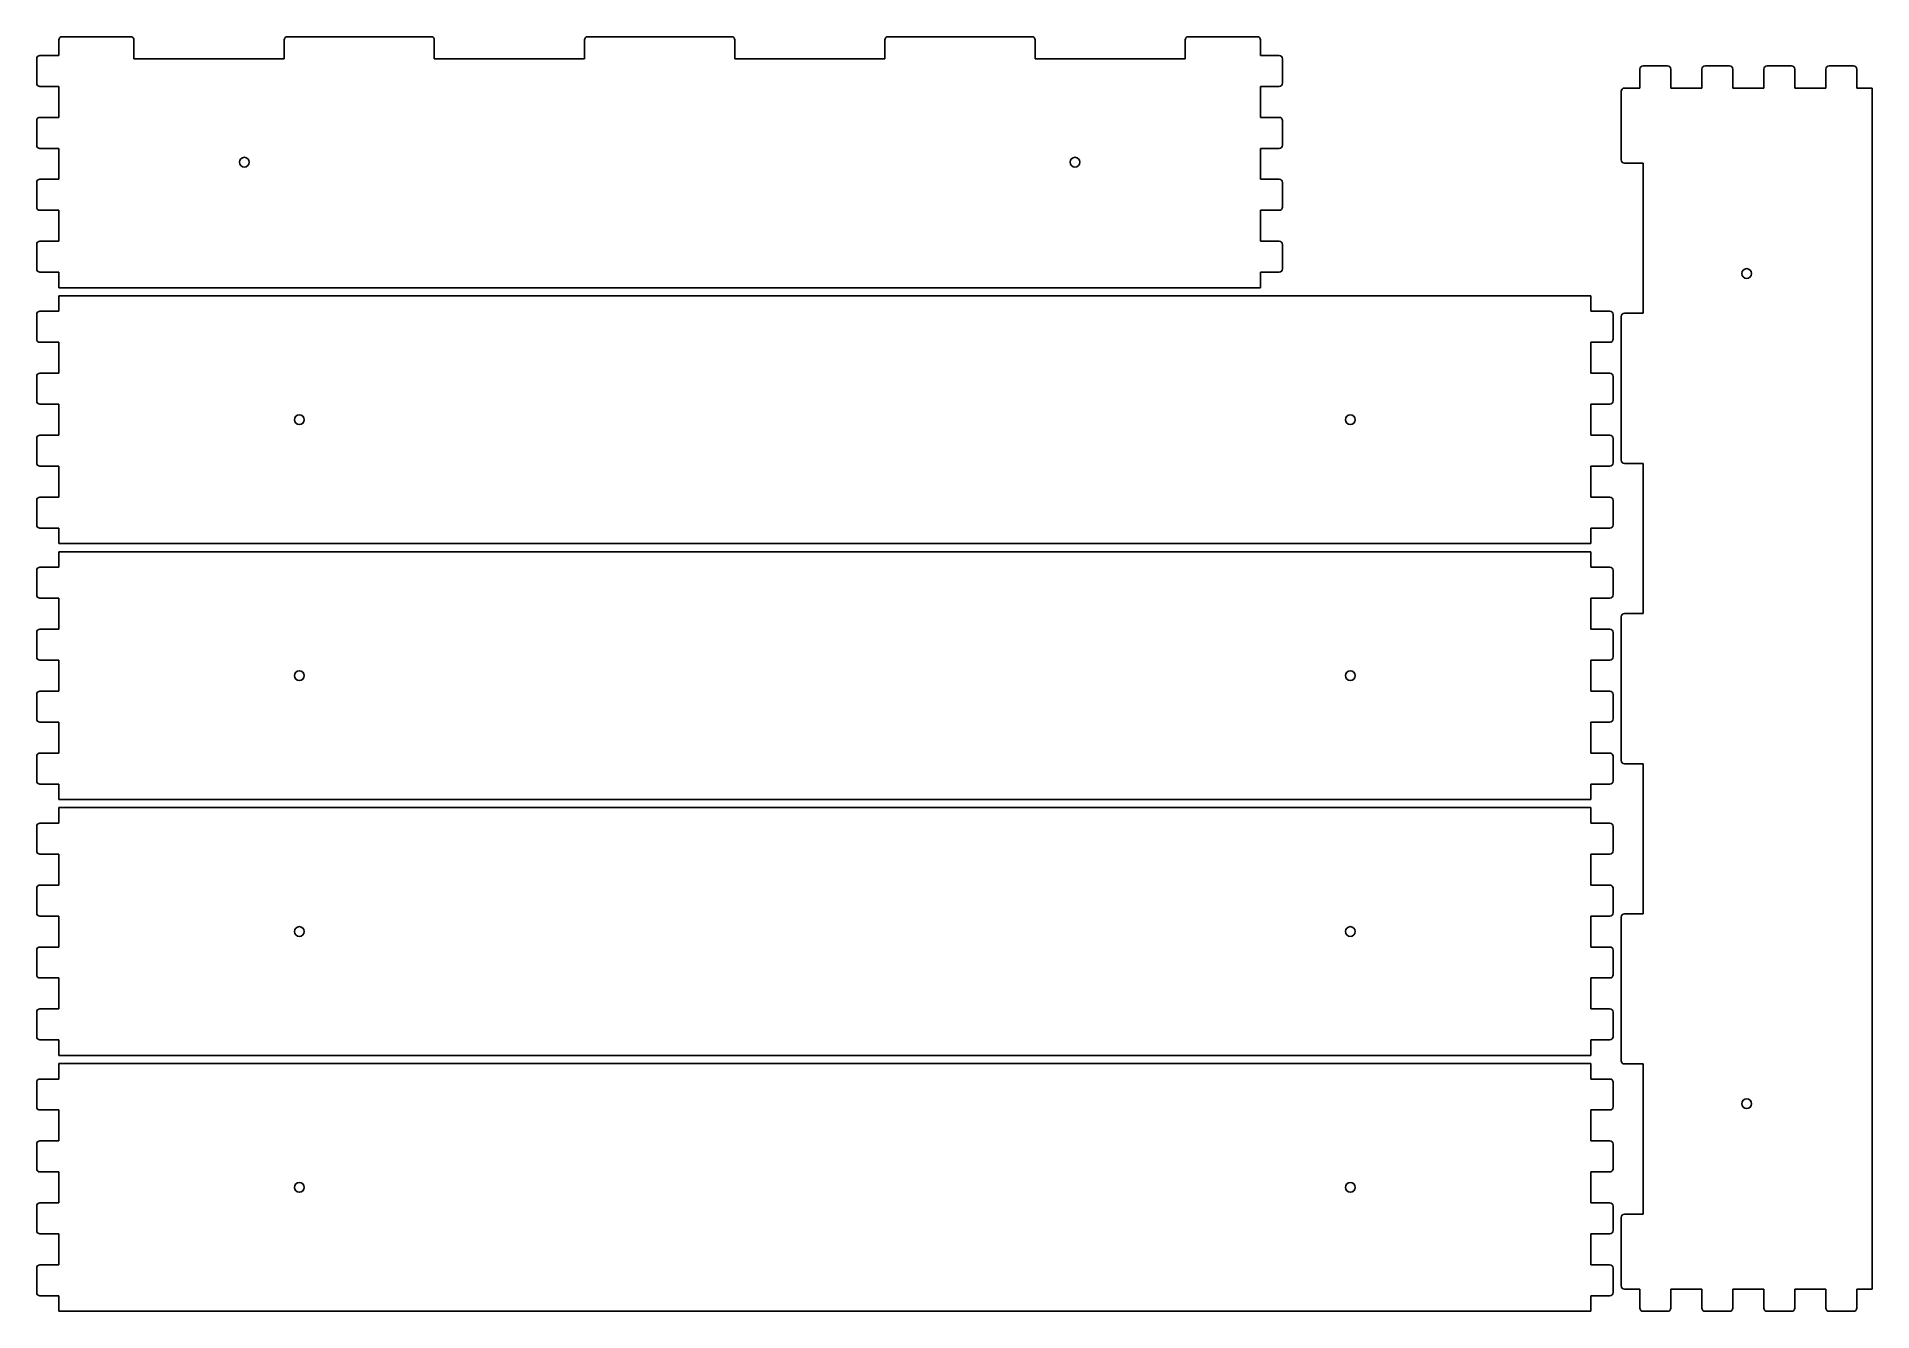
# Model space of a CAD drawing. Header units: millimetres. Extents: x 0 to 1129, y 0 to 784.
import ezdxf

# ---------------------------------------------------------------- set-up
doc = ezdxf.new("R2010")
doc.units = ezdxf.units.MM
doc.layers.add('SheetCutProfiles', color=7, linetype='CONTINUOUS')

msp = doc.modelspace()

# ---------------------------------------------------------------- linework, layer by layer
at = {"layer": 'SheetCutProfiles'}
for p, q in [((13.6, 782), (13.6, 772.475)), ((15.6, 784), (57.775, 784)), ((59.775, 770.4), (59.775, 782)), ((152.125, 782), (152.125, 770.4)), ((154.125, 784), (242.475, 784)), ((244.475, 770.4), (244.475, 782)), ((336.825, 782), (336.825, 770.4)), ((338.825, 784), (427.175, 784)), ((429.175, 770.4), (429.175, 782)), ((521.525, 782), (521.525, 770.4)), ((523.525, 784), (611.875, 784)), ((613.875, 770.4), (613.875, 782)), ((706.225, 782), (706.225, 770.4)), ((708.225, 784), (750.4, 784)), ((752.4, 772.475), (752.4, 782)), ((0, 770.475), (0, 755.425)), ((2, 772.475), (13.6, 772.475)), ((152.125, 770.4), (59.775, 770.4)), ((336.825, 770.4), (244.475, 770.4)), ((521.525, 770.4), (429.175, 770.4)), ((706.225, 770.4), (613.875, 770.4)), ((764, 772.475), (752.4, 772.475)), ((766, 770.475), (766, 755.425)), ((985.725, 764), (985.725, 752.4)), ((987.725, 766), (1002.775, 766)), ((1004.775, 752.4), (1004.775, 764)), ((1023.825, 764), (1023.825, 752.4)), ((1025.825, 766), (1040.875, 766)), ((1042.875, 752.4), (1042.875, 764)), ((1061.925, 764), (1061.925, 752.4)), ((1063.925, 766), (1078.975, 766)), ((1080.975, 752.4), (1080.975, 764)), ((1100.025, 764), (1100.025, 752.4)), ((1102.025, 766), (1117.075, 766)), ((1119.075, 752.4), (1119.075, 764)), ((13.6, 753.425), (2, 753.425)), ((13.6, 753.425), (13.6, 734.375)), ((752.4, 753.425), (764, 753.425)), ((752.4, 753.425), (752.4, 734.375)), ((974.2, 750.4), (974.2, 708.225)), ((976.2, 752.4), (985.725, 752.4)), ((1004.775, 752.4), (1023.825, 752.4)), ((1042.875, 752.4), (1061.925, 752.4)), ((1080.975, 752.4), (1100.025, 752.4)), ((1119.075, 752.4), (1128.6, 752.4)), ((1128.6, 752.4), (1128.6, 13.6)), ((2, 734.375), (13.6, 734.375)), ((764, 734.375), (752.4, 734.375)), ((0, 732.375), (0, 717.325)), ((766, 732.375), (766, 717.325)), ((13.6, 715.325), (2, 715.325)), ((13.6, 715.325), (13.6, 696.275)), ((752.4, 715.325), (764, 715.325)), ((752.4, 715.325), (752.4, 696.275)), ((987.8, 706.225), (976.2, 706.225)), ((987.8, 613.875), (987.8, 706.225)), ((0, 694.275), (0, 679.225)), ((2, 696.275), (13.6, 696.275)), ((764, 696.275), (752.4, 696.275)), ((766, 694.275), (766, 679.225)), ((13.6, 677.225), (2, 677.225)), ((13.6, 677.225), (13.6, 658.175)), ((752.4, 677.225), (764, 677.225)), ((752.4, 677.225), (752.4, 658.175)), ((0, 656.175), (0, 641.125)), ((2, 658.175), (13.6, 658.175)), ((764, 658.175), (752.4, 658.175)), ((766, 656.175), (766, 641.125)), ((13.6, 639.125), (2, 639.125)), ((13.6, 639.125), (13.6, 629.6)), ((752.4, 639.125), (764, 639.125)), ((752.4, 639.125), (752.4, 629.6)), ((13.6, 629.6), (752.4, 629.6)), ((13.6, 624.6), (955.6, 624.6)), ((13.6, 624.6), (13.6, 615.075)), ((955.6, 624.6), (955.6, 615.075)), ((0, 613.075), (0, 598.025)), ((2, 615.075), (13.6, 615.075)), ((967.2, 615.075), (955.6, 615.075)), ((969.2, 613.075), (969.2, 598.025)), ((974.2, 611.875), (974.2, 523.525)), ((976.2, 613.875), (987.8, 613.875)), ((13.6, 596.025), (2, 596.025)), ((13.6, 596.025), (13.6, 576.975)), ((955.6, 596.025), (955.6, 576.975)), ((955.6, 596.025), (967.2, 596.025)), ((2, 576.975), (13.6, 576.975)), ((967.2, 576.975), (955.6, 576.975)), ((0, 574.975), (0, 559.925)), ((969.2, 574.975), (969.2, 559.925)), ((13.6, 557.925), (2, 557.925)), ((13.6, 557.925), (13.6, 538.875)), ((955.6, 557.925), (955.6, 538.875)), ((955.6, 557.925), (967.2, 557.925)), ((0, 536.875), (0, 521.825)), ((2, 538.875), (13.6, 538.875)), ((967.2, 538.875), (955.6, 538.875)), ((969.2, 536.875), (969.2, 521.825)), ((13.6, 519.825), (2, 519.825)), ((13.6, 519.825), (13.6, 500.775)), ((955.6, 519.825), (955.6, 500.775)), ((955.6, 519.825), (967.2, 519.825)), ((987.8, 521.525), (976.2, 521.525)), ((987.8, 429.175), (987.8, 521.525)), ((0, 498.775), (0, 483.725)), ((2, 500.775), (13.6, 500.775)), ((967.2, 500.775), (955.6, 500.775)), ((969.2, 498.775), (969.2, 483.725)), ((13.6, 481.725), (2, 481.725)), ((13.6, 481.725), (13.6, 472.2)), ((955.6, 481.725), (955.6, 472.2)), ((955.6, 481.725), (967.2, 481.725)), ((13.6, 472.2), (955.6, 472.2)), ((13.6, 467.2), (13.6, 457.675)), ((955.6, 467.2), (13.6, 467.2)), ((955.6, 467.2), (955.6, 457.675)), ((0, 455.675), (0, 440.625)), ((2, 457.675), (13.6, 457.675)), ((967.2, 457.675), (955.6, 457.675)), ((969.2, 455.675), (969.2, 440.625)), ((13.6, 438.625), (2, 438.625)), ((13.6, 438.625), (13.6, 419.575)), ((955.6, 438.625), (967.2, 438.625)), ((955.6, 438.625), (955.6, 419.575)), ((976.2, 429.175), (987.8, 429.175)), ((2, 419.575), (13.6, 419.575)), ((967.2, 419.575), (955.6, 419.575)), ((974.2, 427.175), (974.2, 338.825)), ((0, 417.575), (0, 402.525)), ((969.2, 417.575), (969.2, 402.525)), ((13.6, 400.525), (2, 400.525)), ((13.6, 400.525), (13.6, 381.475)), ((955.6, 400.525), (967.2, 400.525)), ((955.6, 400.525), (955.6, 381.475)), ((0, 379.475), (0, 364.425)), ((2, 381.475), (13.6, 381.475)), ((967.2, 381.475), (955.6, 381.475)), ((969.2, 379.475), (969.2, 364.425)), ((13.6, 362.425), (2, 362.425)), ((13.6, 362.425), (13.6, 343.375)), ((955.6, 362.425), (967.2, 362.425)), ((955.6, 362.425), (955.6, 343.375)), ((0, 341.375), (0, 326.325)), ((2, 343.375), (13.6, 343.375)), ((967.2, 343.375), (955.6, 343.375)), ((969.2, 341.375), (969.2, 326.325)), ((987.8, 336.825), (976.2, 336.825)), ((987.8, 244.475), (987.8, 336.825)), ((13.6, 324.325), (2, 324.325)), ((13.6, 324.325), (13.6, 314.8)), ((955.6, 324.325), (967.2, 324.325)), ((955.6, 324.325), (955.6, 314.8)), ((955.6, 314.8), (13.6, 314.8)), ((13.6, 309.8), (955.6, 309.8)), ((13.6, 309.8), (13.6, 300.275)), ((955.6, 309.8), (955.6, 300.275)), ((0, 298.275), (0, 283.225)), ((2, 300.275), (13.6, 300.275)), ((967.2, 300.275), (955.6, 300.275)), ((969.2, 298.275), (969.2, 283.225)), ((13.6, 281.225), (2, 281.225)), ((13.6, 281.225), (13.6, 262.175)), ((955.6, 281.225), (955.6, 262.175)), ((955.6, 281.225), (967.2, 281.225)), ((0, 260.175), (0, 245.125)), ((2, 262.175), (13.6, 262.175)), ((967.2, 262.175), (955.6, 262.175)), ((969.2, 260.175), (969.2, 245.125)), ((13.6, 243.125), (2, 243.125)), ((13.6, 243.125), (13.6, 224.075)), ((955.6, 243.125), (955.6, 224.075)), ((955.6, 243.125), (967.2, 243.125)), ((974.2, 242.475), (974.2, 154.125)), ((976.2, 244.475), (987.8, 244.475)), ((0, 222.075), (0, 207.025)), ((2, 224.075), (13.6, 224.075)), ((967.2, 224.075), (955.6, 224.075)), ((969.2, 222.075), (969.2, 207.025)), ((13.6, 205.025), (2, 205.025)), ((13.6, 205.025), (13.6, 185.975)), ((955.6, 205.025), (955.6, 185.975)), ((955.6, 205.025), (967.2, 205.025)), ((0, 183.975), (0, 168.925)), ((2, 185.975), (13.6, 185.975)), ((967.2, 185.975), (955.6, 185.975)), ((969.2, 183.975), (969.2, 168.925)), ((13.6, 166.925), (2, 166.925)), ((13.6, 166.925), (13.6, 157.4)), ((955.6, 166.925), (955.6, 157.4)), ((955.6, 166.925), (967.2, 166.925)), ((13.6, 157.4), (955.6, 157.4)), ((13.6, 152.4), (13.6, 142.875)), ((955.6, 152.4), (13.6, 152.4)), ((955.6, 152.4), (955.6, 142.875)), ((987.8, 152.125), (976.2, 152.125)), ((987.8, 59.775), (987.8, 152.125)), ((0, 140.875), (0, 125.825)), ((2, 142.875), (13.6, 142.875)), ((967.2, 142.875), (955.6, 142.875)), ((969.2, 140.875), (969.2, 125.825)), ((13.6, 123.825), (2, 123.825)), ((13.6, 123.825), (13.6, 104.775)), ((955.6, 123.825), (967.2, 123.825)), ((955.6, 123.825), (955.6, 104.775)), ((0, 102.775), (0, 87.725)), ((2, 104.775), (13.6, 104.775)), ((967.2, 104.775), (955.6, 104.775)), ((969.2, 102.775), (969.2, 87.725)), ((13.6, 85.725), (2, 85.725)), ((13.6, 85.725), (13.6, 66.675)), ((955.6, 85.725), (967.2, 85.725)), ((955.6, 85.725), (955.6, 66.675)), ((0, 64.675), (0, 49.625)), ((2, 66.675), (13.6, 66.675)), ((967.2, 66.675), (955.6, 66.675)), ((969.2, 64.675), (969.2, 49.625)), ((974.2, 57.775), (974.2, 15.6)), ((976.2, 59.775), (987.8, 59.775)), ((13.6, 47.625), (2, 47.625)), ((13.6, 47.625), (13.6, 28.575)), ((955.6, 47.625), (967.2, 47.625)), ((955.6, 47.625), (955.6, 28.575)), ((0, 26.575), (0, 11.525)), ((2, 28.575), (13.6, 28.575)), ((967.2, 28.575), (955.6, 28.575)), ((969.2, 26.575), (969.2, 11.525)), ((985.725, 13.6), (976.2, 13.6)), ((985.725, 2), (985.725, 13.6)), ((1004.775, 13.6), (1004.775, 2)), ((1004.775, 13.6), (1023.825, 13.6)), ((1023.825, 2), (1023.825, 13.6)), ((1042.875, 13.6), (1042.875, 2)), ((1042.875, 13.6), (1061.925, 13.6)), ((1061.925, 2), (1061.925, 13.6)), ((1080.975, 13.6), (1080.975, 2)), ((1080.975, 13.6), (1100.025, 13.6)), ((1100.025, 2), (1100.025, 13.6)), ((1119.075, 13.6), (1119.075, 2)), ((1119.075, 13.6), (1128.6, 13.6)), ((13.6, 9.525), (2, 9.525)), ((13.6, 9.525), (13.6, 0)), ((955.6, 0), (13.6, 0)), ((955.6, 9.525), (967.2, 9.525)), ((955.6, 9.525), (955.6, 0)), ((987.725, 0), (1002.775, 0)), ((1025.825, 0), (1040.875, 0)), ((1063.925, 0), (1078.975, 0)), ((1102.025, 0), (1117.075, 0))]:
    msp.add_line(p, q, dxfattribs=at)
for centre in [(127.667, 706.8), (638.333, 706.8), (1051.4, 638.333), (161.533, 548.4), (807.667, 548.4), (161.533, 391), (807.667, 391), (161.533, 233.6), (807.667, 233.6), (1051.4, 127.667), (161.533, 76.2), (807.667, 76.2)]:
    msp.add_circle(centre, 3, dxfattribs=at)
for centre, start, end in [((15.6, 782), 90, 180), ((57.775, 782), 0, 90), ((154.125, 782), 90, 180), ((242.475, 782), 0, 90), ((338.825, 782), 90, 180), ((427.175, 782), 0, 90), ((523.525, 782), 90, 180), ((611.875, 782), 0, 90), ((708.225, 782), 90, 180), ((750.4, 782), 0, 90), ((2, 770.475), 90, 180), ((764, 770.475), 0, 90), ((987.725, 764), 90, 180), ((1002.775, 764), 0, 90), ((1025.825, 764), 90, 180), ((1040.875, 764), 0, 90), ((1063.925, 764), 90, 180), ((1078.975, 764), 0, 90), ((1102.025, 764), 90, 180), ((1117.075, 764), 0, 90), ((2, 755.425), 180, -90), ((764, 755.425), -90, 0), ((976.2, 750.4), 90, 180), ((2, 732.375), 90, 180), ((764, 732.375), 0, 90), ((2, 717.325), 180, -90), ((764, 717.325), -90, 0), ((976.2, 708.225), 180, -90), ((2, 694.275), 90, 180), ((764, 694.275), 0, 90), ((2, 679.225), 180, -90), ((764, 679.225), -90, 0), ((2, 656.175), 90, 180), ((764, 656.175), 0, 90), ((2, 641.125), 180, -90), ((764, 641.125), -90, 0), ((2, 613.075), 90, 180), ((967.2, 613.075), 0, 90), ((976.2, 611.875), 90, 180), ((2, 598.025), 180, -90), ((967.2, 598.025), -90, 0), ((2, 574.975), 90, 180), ((967.2, 574.975), 0, 90), ((2, 559.925), 180, -90), ((967.2, 559.925), -90, 0), ((2, 536.875), 90, 180), ((967.2, 536.875), 0, 90), ((2, 521.825), 180, -90), ((967.2, 521.825), -90, 0), ((976.2, 523.525), 180, -90), ((2, 498.775), 90, 180), ((967.2, 498.775), 0, 90), ((2, 483.725), 180, -90), ((967.2, 483.725), -90, 0), ((2, 455.675), 90, 180), ((967.2, 455.675), 0, 90), ((2, 440.625), 180, -90), ((967.2, 440.625), -90, 0), ((976.2, 427.175), 90, 180), ((2, 417.575), 90, 180), ((967.2, 417.575), 0, 90), ((2, 402.525), 180, -90), ((967.2, 402.525), -90, 0), ((2, 379.475), 90, 180), ((967.2, 379.475), 0, 90), ((2, 364.425), 180, -90), ((967.2, 364.425), -90, 0), ((2, 341.375), 90, 180), ((967.2, 341.375), 0, 90), ((976.2, 338.825), 180, -90), ((2, 326.325), 180, -90), ((967.2, 326.325), -90, 0), ((2, 298.275), 90, 180), ((967.2, 298.275), 0, 90), ((2, 283.225), 180, -90), ((967.2, 283.225), -90, 0), ((2, 260.175), 90, 180), ((967.2, 260.175), 0, 90), ((2, 245.125), 180, -90), ((967.2, 245.125), -90, 0), ((976.2, 242.475), 90, 180), ((2, 222.075), 90, 180), ((967.2, 222.075), 0, 90), ((2, 207.025), 180, -90), ((967.2, 207.025), -90, 0), ((2, 183.975), 90, 180), ((967.2, 183.975), 0, 90), ((2, 168.925), 180, -90), ((967.2, 168.925), -90, 0), ((976.2, 154.125), 180, -90), ((2, 140.875), 90, 180), ((967.2, 140.875), 0, 90), ((2, 125.825), 180, -90), ((967.2, 125.825), -90, 0), ((2, 102.775), 90, 180), ((967.2, 102.775), 0, 90), ((2, 87.725), 180, -90), ((967.2, 87.725), -90, 0), ((2, 64.675), 90, 180), ((967.2, 64.675), 0, 90), ((976.2, 57.775), 90, 180), ((2, 49.625), 180, -90), ((967.2, 49.625), -90, 0), ((2, 26.575), 90, 180), ((967.2, 26.575), 0, 90), ((2, 11.525), 180, -90), ((967.2, 11.525), -90, 0), ((976.2, 15.6), 180, -90), ((987.725, 2), 180, -90), ((1002.775, 2), -90, 0), ((1025.825, 2), 180, -90), ((1040.875, 2), -90, 0), ((1063.925, 2), 180, -90), ((1078.975, 2), -90, 0), ((1102.025, 2), 180, -90), ((1117.075, 2), -90, 0)]:
    msp.add_arc(centre, 2, start, end, dxfattribs=at)

doc.saveas('drawing.dxf')
